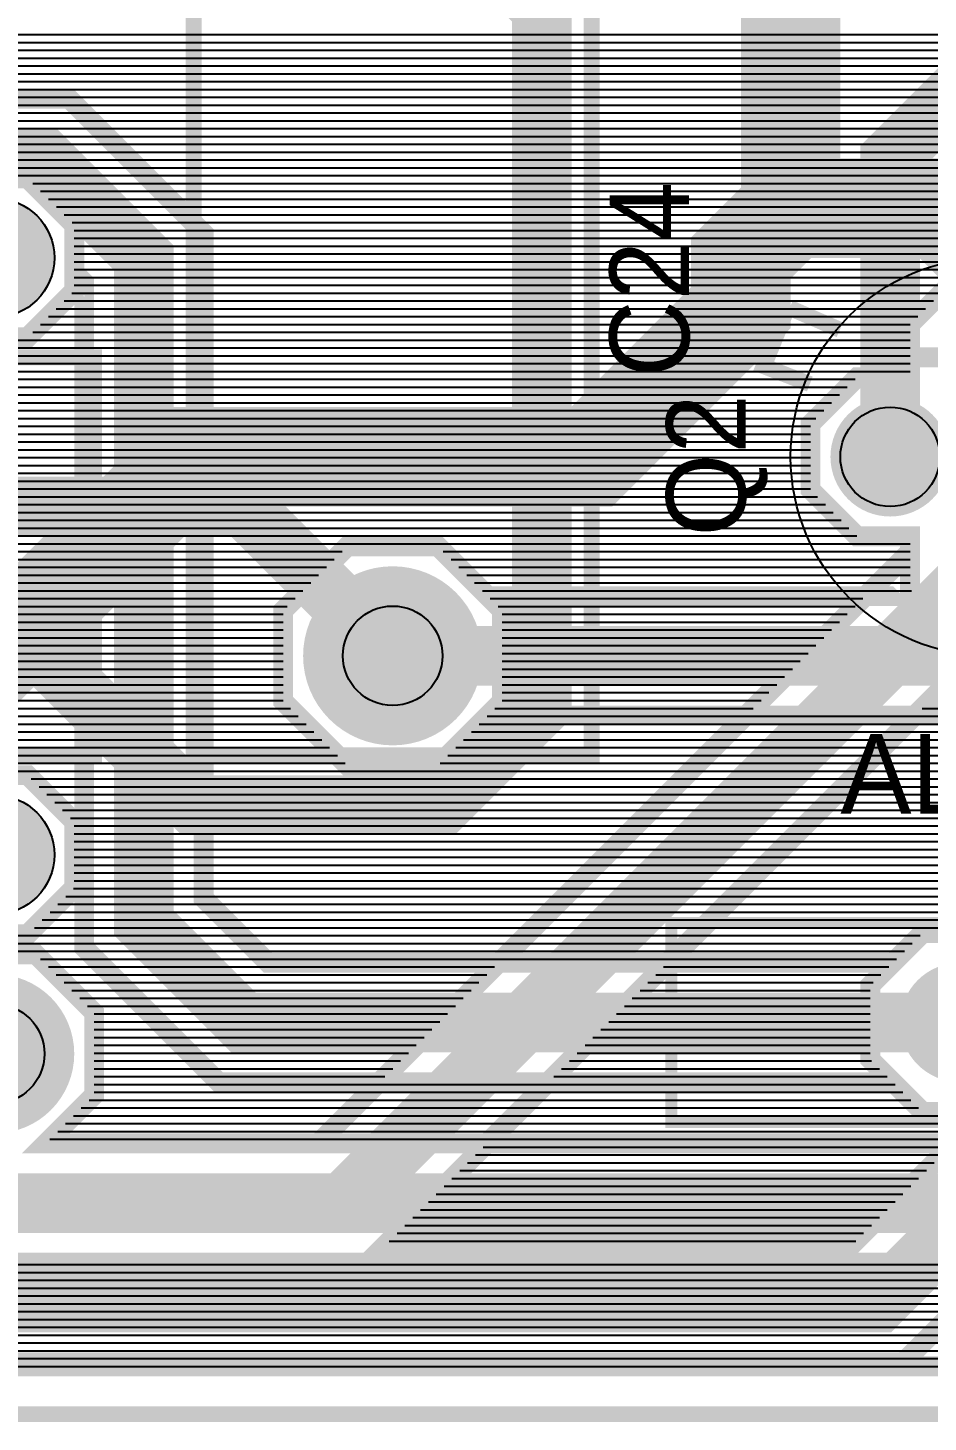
# Model space of a CAD drawing. Header units: inches. Extents: x -5.9 to 5.9, y -1.2 to 1.2.
# Drawn here: x 4.926 to 5.378, y -1.217 to -0.516 of the extents above; entities that cross this region are included whole.
import ezdxf

# ---------------------------------------------------------------- set-up
doc = ezdxf.new("R2010")
doc.units = ezdxf.units.IN
doc.layers.get('0').update_dxf_attribs({"linetype": 'CONTINUOUS'})

# ---------------------------------------------------------------- blocks, each defined once
blk = doc.blocks.new('EPAD')
at = {"const_width": 0.5}
blk.add_lwpolyline([(-0.25, 0, 1), (0.25, 0, 1)], format="xyb", close=True, dxfattribs=at)

msp = doc.modelspace()

# ---------------------------------------------------------------- linework, layer by layer
for points, const_width in [([(-5.627949, -1.212602), (5.887799, -1.212602), (5.887799, 0.755902), (-5.627949, 0.755902), (-5.627949, -1.212602)], 0.008), ([(-5.627949, -1.212602), (5.887799, -1.212602), (5.887799, 0.755902), (-5.627949, 0.755902), (-5.627949, -1.212602)], 0.008), ([(-5.627949, -1.212602), (5.887799, -1.212602), (5.887799, 0.755902), (-5.627949, 0.755902), (-5.627949, -1.212602)], 0.008), ([(0.934059, 0.5935), (1.034059, 0.6935), (5.109059, 0.6935), (5.159059, 0.6435), (5.159059, 0.5435), (5.209059, 0.4935), (5.634059, 0.4935), (5.684059, 0.4435), (5.684059, -0.4815), (5.634059, -0.5315), (5.409059, -0.5315), (5.359059, -0.5815), (5.359059, -0.7315)], 0.03), ([(5.705477, 0.692228), (5.705477, 0.622725), (5.709702, 0.6185), (5.688348, 0.6185), (5.659059, 0.589211), (5.659059, 0.547789), (5.688348, 0.5185), (5.72977, 0.5185), (5.759059, 0.547789), (5.759059, 0.573579), (5.824125, 0.573579), (5.863799, 0.613253), (5.863799, -1.069954), (5.824125, -1.03028), (5.754623, -1.03028), (5.705477, -1.079426), (5.705477, -1.148928), (5.745151, -1.188602), (-5.4853, -1.188602)], 0.01), ([(5.705477, 0.692228), (5.705477, 0.622725), (5.709702, 0.6185), (5.688348, 0.6185), (5.659059, 0.589211), (5.659059, 0.547789), (5.688348, 0.5185), (5.72977, 0.5185), (5.759059, 0.547789), (5.759059, 0.573579), (5.824125, 0.573579), (5.863799, 0.613253), (5.863799, -1.069954), (5.824125, -1.03028), (5.754623, -1.03028), (5.705477, -1.079426), (5.705477, -1.148928), (5.745151, -1.188602), (-5.4853, -1.188602)], 0.01), ([(5.209059, 0.2685), (5.309059, 0.1685), (5.309059, -0.6065)], 0.05), ([(5.009059, -0.8815), (5.209059, -0.8815), (5.209059, -0.3815), (5.009059, -0.3815), (5.009059, -0.8815)], 0.008), ([(5.009059, -0.8815), (5.209059, -0.8815), (5.209059, -0.3815), (5.009059, -0.3815), (5.009059, -0.8815)], 0.008), ([(5.009059, -0.8815), (5.209059, -0.8815), (5.209059, -0.3815), (5.009059, -0.3815), (5.009059, -0.8815)], 0.008), ([(3.909059, -0.9315), (4.034059, -0.8065), (4.909059, -0.8065), (5.009059, -0.9065), (5.134059, -0.9065), (5.184059, -0.8565), (5.184059, -0.5065), (5.109059, -0.4315)], 0.03), ([(5.109059, -0.8315), (5.559059, -0.8315), (5.609059, -0.7815), (5.609059, -0.4315)], 0.03), ([(3.309059, -0.5315), (3.359059, -0.5815), (4.934059, -0.5815), (4.984059, -0.6315), (4.984059, -0.965752), (5.034059, -1.015752), (5.394098, -1.015752)], 0.03), ([(4.145627, -0.5515), (4.946485, -0.5515), (5.014059, -0.619074), (5.014059, -0.953326), (5.046485, -0.985752), (5.360459, -0.985752), (5.375459, -0.970752), (5.412738, -0.970752), (5.439098, -0.997113), (5.439098, -1.034391), (5.412738, -1.060752), (5.375459, -1.060752), (5.360459, -1.045752), (5.021633, -1.045752), (4.954059, -0.978178), (4.954059, -0.643926), (4.949059, -0.638925), (4.949059, -0.648069), (4.925628, -0.6715), (4.892491, -0.6715)], 0.01), ([(5.309059, -0.6065), (5.284059, -0.6315), (5.284059, -0.6565), (5.209059, -0.7315), (5.009059, -0.7315), (4.809059, -0.9315)], 0.05), ([(5.409059, -0.6815), (5.409059, -0.6315), (5.384059, -0.6065), (5.309059, -0.6065)], 0.05), ([(4.869059, -0.648069), (4.869059, -0.614931), (4.892491, -0.5915), (4.925628, -0.5915), (4.949059, -0.614931), (4.949059, -0.648069), (4.925628, -0.6715), (4.892491, -0.6715), (4.869059, -0.648069)], 0.01), ([(4.888348, -0.9815), (4.92977, -0.9815), (4.959059, -1.010789), (4.959059, -1.052211), (4.934769, -1.0765), (5.071633, -1.0765), (5.369059, -0.779074), (5.369059, -0.7715), (5.342491, -0.7715), (5.319059, -0.748069), (5.319059, -0.714931), (5.342491, -0.6915), (5.369059, -0.6915), (5.369059, -0.664931), (5.392491, -0.6415)], 0.01), ([(5.571485, -0.8615), (5.156841, -0.8615), (5.131841, -0.8865), (5.086278, -0.8865), (5.054059, -0.854281), (5.054059, -0.808719), (5.086278, -0.7765), (5.131841, -0.7765), (5.156841, -0.8015), (5.372491, -0.8015), (5.369059, -0.798069), (5.369059, -0.7715), (5.342491, -0.7715), (5.319059, -0.748069), (5.319059, -0.714931), (5.342491, -0.6915), (5.369059, -0.6915), (5.369059, -0.664931), (5.392491, -0.6415)], 0.01), ([(5.318705, -0.694925), (5.295516, -0.685949), (5.307327, -0.657091)], 0.008), ([(5.318705, -0.694925), (5.295516, -0.685949), (5.307327, -0.657091)], 0.008), ([(5.318705, -0.694925), (5.295516, -0.685949), (5.307327, -0.657091)], 0.008), ([(5.308547, -0.656657), (5.333783, -0.667642)], 0.008), ([(5.308547, -0.656657), (5.333783, -0.667642)], 0.008), ([(5.308547, -0.656657), (5.333783, -0.667642)], 0.008), ([(4.559059, -0.7315), (4.559059, -0.6815), (4.959059, -0.6815), (4.959059, -0.8815), (4.559059, -0.8815), (4.559059, -0.8315)], 0.008), ([(4.559059, -0.7315), (4.559059, -0.6815), (4.959059, -0.6815), (4.959059, -0.8815), (4.559059, -0.8815), (4.559059, -0.8315)], 0.008), ([(4.559059, -0.7315), (4.559059, -0.6815), (4.959059, -0.6815), (4.959059, -0.8815), (4.559059, -0.8815), (4.559059, -0.8315)], 0.008), ([(5.369059, -0.6815), (5.409059, -0.6815)], 0.01), ([(5.369059, -0.6815), (5.409059, -0.6815)], 0.01), ([(5.109059, -0.8315), (5.034059, -0.7565), (3.984059, -0.7565), (3.809059, -0.9315)], 0.03), ([(3.509059, -1.0315), (3.584059, -1.1065), (5.084059, -1.1065), (5.409059, -0.7815)], 0.03), ([(5.086278, -0.7765), (5.131841, -0.7765), (5.164059, -0.808719), (5.164059, -0.854281), (5.131841, -0.8865), (5.086278, -0.8865), (5.054059, -0.854281), (5.054059, -0.808719), (5.086278, -0.7765)], 0.01), ([(3.109059, -0.8315), (3.384059, -1.1065), (5.50335, -1.1065), (5.594098, -1.015752)], 0.03), ([(5.411485, -0.8215), (5.106484, -1.1265), (5.340925, -1.1265), (5.406674, -1.060752), (5.375459, -1.060752), (5.349099, -1.034391), (5.349099, -0.997113), (5.375459, -0.970752), (5.412738, -0.970752)], 0.01), ([(4.109059, -0.9315), (4.184059, -0.8565), (4.834059, -0.8565), (4.909059, -0.9315)], 0.05), ([(4.869059, -0.948069), (4.869059, -0.914931), (4.892491, -0.8915), (4.925628, -0.8915), (4.949059, -0.914931), (4.949059, -0.948069), (4.925628, -0.9715), (4.892491, -0.9715), (4.869059, -0.948069)], 0.01), ([(4.869059, -0.948069), (4.869059, -0.914931), (4.892491, -0.8915), (4.925628, -0.8915), (4.949059, -0.914931), (4.949059, -0.948069), (4.925628, -0.9715), (4.892491, -0.9715), (4.869059, -0.948069)], 0.01), ([(4.888348, -0.9815), (4.92977, -0.9815), (4.959059, -1.010789), (4.959059, -1.052211), (4.934769, -1.0765), (5.490925, -1.0765), (5.506674, -1.060752), (5.475459, -1.060752), (5.449099, -1.034391), (5.449099, -0.997113), (5.475459, -0.970752), (5.512738, -0.970752), (5.539098, -0.997113), (5.539098, -1.028327), (5.549099, -1.018326), (5.549099, -0.997113), (5.575459, -0.970752), (5.612738, -0.970752), (5.639098, -0.997113), (5.639098, -1.034391), (5.612738, -1.060752), (5.591524, -1.060752), (5.515776, -1.1365), (3.371633, -1.1365)], 0.01), ([(5.249098, -1.065752), (5.739098, -1.065752), (5.739098, -0.965752), (5.249098, -0.965752), (5.249098, -1.065752)], 0.006), ([(5.249098, -1.065752), (5.739098, -1.065752), (5.739098, -0.965752), (5.249098, -0.965752), (5.249098, -1.065752)], 0.006), ([(5.249098, -1.065752), (5.739098, -1.065752), (5.739098, -0.965752), (5.249098, -0.965752), (5.249098, -1.065752)], 0.006), ([(0.734059, -1.0565), (0.834059, -1.1565), (5.35335, -1.1565), (5.494098, -1.015752)], 0.03), ([(5.491524, -1.060752), (5.365776, -1.1865), (0.821633, -1.1865)], 0.01)]:
    msp.add_lwpolyline(points, dxfattribs=dict(const_width=const_width))
for points in [[(4.149059, -0.519311), (5.579059, -0.519311)], [(4.149059, -0.523248), (5.579059, -0.523248)], [(4.839059, -0.519311), (5.454059, -0.519311)], [(4.839059, -0.523248), (5.454059, -0.523248)], [(4.149059, -0.527185), (5.579059, -0.527185)], [(4.149059, -0.531122), (5.579059, -0.531122)], [(4.839059, -0.527185), (5.454059, -0.527185)], [(4.839059, -0.531122), (5.454059, -0.531122)], [(4.149059, -0.535059), (5.579059, -0.535059)], [(4.149059, -0.538996), (5.579059, -0.538996)], [(4.839059, -0.535059), (5.454059, -0.535059)], [(4.839059, -0.538996), (5.454059, -0.538996)], [(4.149059, -0.542933), (5.579059, -0.542933)], [(4.839059, -0.542933), (5.454059, -0.542933)], [(4.14632, -0.550807), (5.579059, -0.550807)], [(4.149059, -0.54687), (5.579059, -0.54687)], [(4.839059, -0.54687), (5.454059, -0.54687)], [(4.839059, -0.550807), (5.454059, -0.550807)], [(4.839059, -0.554744), (5.454059, -0.554744)], [(4.839059, -0.558681), (5.454059, -0.558681)], [(4.949728, -0.554744), (5.579059, -0.554744)], [(4.953665, -0.558681), (5.579059, -0.558681)], [(4.839059, -0.562618), (5.454059, -0.562618)], [(4.839059, -0.566555), (5.454059, -0.566555)], [(4.957602, -0.562618), (5.579059, -0.562618)], [(4.961539, -0.566555), (5.579059, -0.566555)], [(4.839059, -0.570492), (5.454059, -0.570492)], [(4.839059, -0.574429), (5.454059, -0.574429)], [(4.965476, -0.570492), (5.579059, -0.570492)], [(4.969413, -0.574429), (5.579059, -0.574429)], [(4.839059, -0.578366), (5.454059, -0.578366)], [(4.97335, -0.578366), (5.579059, -0.578366)], [(4.839059, -0.582303), (5.454059, -0.582303)], [(4.839059, -0.58624), (5.454059, -0.58624)], [(4.977287, -0.582303), (5.579059, -0.582303)], [(4.981224, -0.58624), (5.579059, -0.58624)], [(4.839059, -0.590177), (5.454059, -0.590177)], [(4.928241, -0.594114), (5.454059, -0.594114)], [(4.985161, -0.590177), (5.579059, -0.590177)], [(4.989098, -0.594114), (5.579059, -0.594114)], [(4.932178, -0.598051), (5.454059, -0.598051)], [(4.936115, -0.601988), (5.454059, -0.601988)], [(4.993035, -0.598051), (5.579059, -0.598051)], [(4.996972, -0.601988), (5.579059, -0.601988)], [(4.940052, -0.605925), (5.454059, -0.605925)], [(5.000909, -0.605925), (5.579059, -0.605925)], [(4.943989, -0.609862), (5.454059, -0.609862)], [(4.947926, -0.613799), (5.454059, -0.613799)], [(5.004846, -0.609862), (5.579059, -0.609862)], [(5.008783, -0.613799), (5.579059, -0.613799)], [(4.949059, -0.617736), (5.454059, -0.617736)], [(4.949059, -0.621673), (5.454059, -0.621673)], [(5.01272, -0.617736), (5.579059, -0.617736)], [(5.014059, -0.621673), (5.579059, -0.621673)], [(4.949059, -0.62561), (5.454059, -0.62561)], [(4.949059, -0.629547), (5.454059, -0.629547)], [(5.014059, -0.62561), (5.579059, -0.62561)], [(5.014059, -0.629547), (5.579059, -0.629547)], [(4.949059, -0.633484), (5.454059, -0.633484)], [(4.949059, -0.637421), (5.454059, -0.637421)], [(5.014059, -0.633484), (5.579059, -0.633484)], [(5.014059, -0.637421), (5.579059, -0.637421)], [(4.949059, -0.641358), (5.454059, -0.641358)], [(4.949059, -0.641358), (4.951492, -0.641358)], [(5.014059, -0.641358), (5.579059, -0.641358)], [(4.947895, -0.649232), (5.384759, -0.649232)], [(4.947895, -0.649232), (4.954059, -0.649232)], [(4.949059, -0.645295), (5.388696, -0.645295)], [(4.949059, -0.645295), (4.954059, -0.645295)], [(5.014059, -0.645295), (5.388696, -0.645295)], [(5.014059, -0.649232), (5.384759, -0.649232)], [(4.940021, -0.657106), (5.376885, -0.657106)], [(4.940021, -0.657106), (4.954059, -0.657106)], [(4.943958, -0.653169), (5.380822, -0.653169)], [(4.943958, -0.653169), (4.954059, -0.653169)], [(5.014059, -0.653169), (5.380822, -0.653169)], [(5.014059, -0.657106), (5.376885, -0.657106)], [(4.932147, -0.66498), (5.369059, -0.66498)], [(4.932147, -0.66498), (4.954059, -0.66498)], [(4.936084, -0.661043), (5.372948, -0.661043)], [(4.936084, -0.661043), (4.954059, -0.661043)], [(5.014059, -0.661043), (5.372948, -0.661043)], [(5.014059, -0.66498), (5.369059, -0.66498)], [(4.92821, -0.668917), (5.369059, -0.668917)], [(4.92821, -0.668917), (4.954059, -0.668917)], [(5.014059, -0.668917), (5.369059, -0.668917)], [(4.720335, -0.676791), (4.954059, -0.676791)], [(4.724272, -0.672854), (4.954059, -0.672854)], [(4.806193, -0.676791), (5.369059, -0.676791)], [(4.81013, -0.672854), (5.369059, -0.672854)], [(5.014059, -0.672854), (5.369059, -0.672854)], [(5.014059, -0.676791), (5.369059, -0.676791)], [(4.712461, -0.684665), (4.954059, -0.684665)], [(4.716398, -0.680728), (4.954059, -0.680728)], [(4.798319, -0.684665), (5.369059, -0.684665)], [(4.802256, -0.680728), (5.369059, -0.680728)], [(5.014059, -0.680728), (5.369059, -0.680728)], [(5.014059, -0.684665), (5.369059, -0.684665)], [(4.704587, -0.692539), (4.954059, -0.692539)], [(4.708524, -0.688602), (4.954059, -0.688602)], [(4.790445, -0.692539), (5.341452, -0.692539)], [(4.794382, -0.688602), (5.369059, -0.688602)], [(5.014059, -0.688602), (5.369059, -0.688602)], [(5.014059, -0.692539), (5.341452, -0.692539)], [(4.696713, -0.700413), (4.954059, -0.700413)], [(4.70065, -0.696476), (4.954059, -0.696476)], [(4.789059, -0.696476), (5.337515, -0.696476)], [(4.789059, -0.700413), (5.333578, -0.700413)], [(5.014059, -0.696476), (5.337515, -0.696476)], [(5.014059, -0.700413), (5.333578, -0.700413)], [(4.692776, -0.70435), (4.954059, -0.70435)], [(4.789059, -0.70435), (5.329641, -0.70435)], [(5.014059, -0.70435), (5.329641, -0.70435)], [(4.684902, -0.712224), (4.954059, -0.712224)], [(4.688839, -0.708287), (4.954059, -0.708287)], [(4.789059, -0.708287), (5.325704, -0.708287)], [(4.789059, -0.712224), (5.321767, -0.712224)], [(5.014059, -0.708287), (5.325704, -0.708287)], [(5.014059, -0.712224), (5.321767, -0.712224)], [(4.677028, -0.720098), (4.954059, -0.720098)], [(4.680965, -0.716161), (4.954059, -0.716161)], [(4.789059, -0.716161), (5.319059, -0.716161)], [(4.789059, -0.720098), (5.319059, -0.720098)], [(5.014059, -0.716161), (5.319059, -0.716161)], [(5.014059, -0.720098), (5.319059, -0.720098)], [(4.669154, -0.727972), (4.954059, -0.727972)], [(4.673091, -0.724035), (4.954059, -0.724035)], [(4.789059, -0.724035), (5.319059, -0.724035)], [(4.789059, -0.727972), (5.319059, -0.727972)], [(5.014059, -0.724035), (5.319059, -0.724035)], [(5.014059, -0.727972), (5.319059, -0.727972)], [(4.665217, -0.731909), (4.954059, -0.731909)], [(4.789059, -0.731909), (5.319059, -0.731909)], [(5.014059, -0.731909), (5.319059, -0.731909)], [(4.657343, -0.739783), (4.954059, -0.739783)], [(4.66128, -0.735846), (4.954059, -0.735846)], [(4.789059, -0.735846), (5.319059, -0.735846)], [(4.789059, -0.739783), (5.319059, -0.739783)], [(5.014059, -0.735846), (5.319059, -0.735846)], [(5.014059, -0.739783), (5.319059, -0.739783)], [(3.489059, -0.747657), (4.954059, -0.747657)], [(4.653406, -0.74372), (4.954059, -0.74372)], [(4.789059, -0.74372), (5.319059, -0.74372)], [(4.789059, -0.747657), (5.319059, -0.747657)], [(5.014059, -0.74372), (5.319059, -0.74372)], [(5.014059, -0.747657), (5.319059, -0.747657)], [(3.489059, -0.751594), (4.954059, -0.751594)], [(3.489059, -0.755531), (4.954059, -0.755531)], [(4.789059, -0.751594), (5.322585, -0.751594)], [(4.789059, -0.755531), (5.326522, -0.755531)], [(5.014059, -0.751594), (5.322585, -0.751594)], [(5.014059, -0.755531), (5.326522, -0.755531)], [(3.489059, -0.759469), (4.954059, -0.759469)], [(3.489059, -0.763406), (4.954059, -0.763406)], [(4.789059, -0.759469), (5.330459, -0.759469)], [(4.789059, -0.763406), (5.334396, -0.763406)], [(5.014059, -0.759469), (5.330459, -0.759469)], [(5.014059, -0.763406), (5.334396, -0.763406)], [(3.489059, -0.767343), (4.954059, -0.767343)], [(4.789059, -0.767343), (5.338333, -0.767343)], [(5.014059, -0.767343), (5.338333, -0.767343)], [(3.482769, -0.775217), (4.954059, -0.775217)], [(3.486706, -0.77128), (4.954059, -0.77128)], [(4.789059, -0.77128), (5.34227, -0.77128)], [(4.789059, -0.775217), (5.369059, -0.775217)], [(5.014059, -0.77128), (5.34227, -0.77128)], [(5.014059, -0.775217), (5.369059, -0.775217)], [(3.474894, -0.783091), (4.954059, -0.783091)], [(3.478831, -0.779154), (4.954059, -0.779154)], [(4.789059, -0.779154), (5.083624, -0.779154)], [(4.789059, -0.783091), (5.079687, -0.783091)], [(5.014059, -0.779154), (5.083624, -0.779154)], [(5.014059, -0.783091), (5.079687, -0.783091)], [(5.134494, -0.779154), (5.36898, -0.779154)], [(5.134494, -0.779154), (5.369059, -0.779154)], [(5.138431, -0.783091), (5.365043, -0.783091)], [(5.138431, -0.783091), (5.369059, -0.783091)], [(3.142368, -0.787028), (4.954059, -0.787028)], [(3.146305, -0.790965), (4.954059, -0.790965)], [(4.789059, -0.787028), (5.07575, -0.787028)], [(4.789059, -0.790965), (5.071813, -0.790965)], [(5.014059, -0.787028), (5.07575, -0.787028)], [(5.014059, -0.790965), (5.071813, -0.790965)], [(5.142368, -0.787028), (5.361106, -0.787028)], [(5.142368, -0.787028), (5.369059, -0.787028)], [(5.146305, -0.790965), (5.357169, -0.790965)], [(5.146305, -0.790965), (5.369059, -0.790965)], [(3.150242, -0.794902), (4.954059, -0.794902)], [(4.789059, -0.794902), (5.067876, -0.794902)], [(5.014059, -0.794902), (5.067876, -0.794902)], [(5.150242, -0.794902), (5.353232, -0.794902)], [(5.150242, -0.794902), (5.369059, -0.794902)], [(3.154179, -0.798839), (4.954059, -0.798839)], [(4.32276, -0.802776), (4.954059, -0.802776)], [(4.789059, -0.798839), (5.063939, -0.798839)], [(4.789059, -0.802776), (5.060002, -0.802776)], [(5.014059, -0.798839), (5.063939, -0.798839)], [(5.014059, -0.802776), (5.060002, -0.802776)], [(5.154179, -0.798839), (5.349295, -0.798839)], [(5.154179, -0.798839), (5.36983, -0.798839)], [(5.158116, -0.802776), (5.345358, -0.802776)], [(4.326697, -0.806713), (4.954059, -0.806713)], [(4.330634, -0.81065), (4.954059, -0.81065)], [(4.789059, -0.806713), (5.056065, -0.806713)], [(4.789059, -0.81065), (5.054059, -0.81065)], [(5.014059, -0.806713), (5.056065, -0.806713)], [(5.014059, -0.81065), (5.054059, -0.81065)], [(5.162053, -0.806713), (5.341421, -0.806713)], [(5.164059, -0.81065), (5.337484, -0.81065)], [(4.334571, -0.814587), (4.954059, -0.814587)], [(4.338508, -0.818524), (4.954059, -0.818524)], [(4.789059, -0.814587), (5.054059, -0.814587)], [(4.789059, -0.818524), (5.054059, -0.818524)], [(5.014059, -0.814587), (5.054059, -0.814587)], [(5.014059, -0.818524), (5.054059, -0.818524)], [(5.164059, -0.814587), (5.333547, -0.814587)], [(5.164059, -0.818524), (5.32961, -0.818524)], [(4.342445, -0.822461), (4.954059, -0.822461)], [(4.346382, -0.826398), (4.954059, -0.826398)], [(4.789059, -0.822461), (5.054059, -0.822461)], [(4.789059, -0.826398), (5.054059, -0.826398)], [(5.014059, -0.822461), (5.054059, -0.822461)], [(5.014059, -0.826398), (5.054059, -0.826398)], [(5.164059, -0.822461), (5.325673, -0.822461)], [(5.164059, -0.826398), (5.321736, -0.826398)], [(4.350319, -0.830335), (4.954059, -0.830335)], [(4.789059, -0.830335), (5.054059, -0.830335)], [(5.014059, -0.830335), (5.054059, -0.830335)], [(5.164059, -0.830335), (5.317799, -0.830335)], [(4.354256, -0.834272), (4.954059, -0.834272)], [(4.358193, -0.838209), (4.954059, -0.838209)], [(4.789059, -0.834272), (5.054059, -0.834272)], [(4.789059, -0.838209), (5.054059, -0.838209)], [(5.014059, -0.834272), (5.054059, -0.834272)], [(5.014059, -0.838209), (5.054059, -0.838209)], [(5.164059, -0.834272), (5.313862, -0.834272)], [(5.164059, -0.838209), (5.309925, -0.838209)], [(4.36213, -0.842146), (4.954059, -0.842146)], [(4.366067, -0.846083), (4.954059, -0.846083)], [(4.789059, -0.842146), (5.054059, -0.842146)], [(4.789059, -0.846083), (5.054059, -0.846083)], [(5.014059, -0.842146), (5.054059, -0.842146)], [(5.014059, -0.846083), (5.054059, -0.846083)], [(5.164059, -0.842146), (5.305988, -0.842146)], [(5.164059, -0.846083), (5.302051, -0.846083)], [(4.370004, -0.85002), (4.954059, -0.85002)], [(4.373941, -0.853957), (4.954059, -0.853957)], [(4.789059, -0.85002), (5.054059, -0.85002)], [(4.789059, -0.853957), (5.054059, -0.853957)], [(5.014059, -0.85002), (5.054059, -0.85002)], [(5.014059, -0.853957), (5.054059, -0.853957)], [(5.164059, -0.85002), (5.298114, -0.85002)], [(5.164059, -0.853957), (5.294177, -0.853957)], [(4.377878, -0.857894), (4.954059, -0.857894)], [(4.789059, -0.857894), (5.057672, -0.857894)], [(5.014059, -0.857894), (5.057672, -0.857894)], [(5.160446, -0.857894), (5.29024, -0.857894)], [(5.375091, -0.857894), (5.863799, -0.857894)], [(4.381815, -0.861831), (4.954059, -0.861831)], [(4.385752, -0.865768), (4.954059, -0.865768)], [(4.789059, -0.861831), (5.061609, -0.861831)], [(4.789059, -0.865768), (5.065546, -0.865768)], [(5.014059, -0.861831), (5.061609, -0.861831)], [(5.014059, -0.865768), (5.065546, -0.865768)], [(5.152572, -0.865768), (5.282366, -0.865768)], [(5.152572, -0.865768), (5.863799, -0.865768)], [(5.156509, -0.861831), (5.286303, -0.861831)], [(5.156509, -0.861831), (5.863799, -0.861831)], [(5.367217, -0.865768), (5.863799, -0.865768)], [(5.371154, -0.861831), (5.863799, -0.861831)], [(4.389689, -0.869705), (4.954059, -0.869705)], [(4.393626, -0.873642), (4.954059, -0.873642)], [(4.789059, -0.869705), (5.069483, -0.869705)], [(4.789059, -0.873642), (5.07342, -0.873642)], [(5.014059, -0.869705), (5.069483, -0.869705)], [(5.014059, -0.873642), (5.07342, -0.873642)], [(5.144698, -0.873642), (5.274492, -0.873642)], [(5.144698, -0.873642), (5.863799, -0.873642)], [(5.148635, -0.869705), (5.278429, -0.869705)], [(5.148635, -0.869705), (5.863799, -0.869705)], [(5.359343, -0.873642), (5.863799, -0.873642)], [(5.36328, -0.869705), (5.863799, -0.869705)], [(4.397563, -0.877579), (4.954059, -0.877579)], [(4.4015, -0.881516), (4.954059, -0.881516)], [(4.789059, -0.877579), (5.077357, -0.877579)], [(4.789059, -0.881516), (5.081294, -0.881516)], [(5.014059, -0.877579), (5.077357, -0.877579)], [(5.014059, -0.881516), (5.081294, -0.881516)], [(5.136824, -0.881516), (5.266618, -0.881516)], [(5.136824, -0.881516), (5.863799, -0.881516)], [(5.140761, -0.877579), (5.270555, -0.877579)], [(5.140761, -0.877579), (5.863799, -0.877579)], [(5.351469, -0.881516), (5.863799, -0.881516)], [(5.355406, -0.877579), (5.863799, -0.877579)], [(4.405437, -0.885453), (4.954059, -0.885453)], [(4.409374, -0.88939), (4.954059, -0.88939)], [(4.789059, -0.885453), (5.085231, -0.885453)], [(4.789059, -0.88939), (5.258744, -0.88939)], [(5.014059, -0.885453), (5.085231, -0.885453)], [(5.014059, -0.88939), (5.863799, -0.88939)], [(5.132887, -0.885453), (5.262681, -0.885453)], [(5.132887, -0.885453), (5.863799, -0.885453)], [(5.343594, -0.88939), (5.863799, -0.88939)], [(5.347531, -0.885453), (5.863799, -0.885453)], [(4.927454, -0.893327), (5.254807, -0.893327)], [(4.927454, -0.893327), (4.954059, -0.893327)], [(5.014059, -0.893327), (5.863799, -0.893327)], [(5.339657, -0.893327), (5.863799, -0.893327)], [(4.931391, -0.897264), (5.25087, -0.897264)], [(4.931391, -0.897264), (4.954059, -0.897264)], [(4.935328, -0.901201), (5.246933, -0.901201)], [(4.935328, -0.901201), (4.954059, -0.901201)], [(5.014059, -0.897264), (5.863799, -0.897264)], [(5.014059, -0.901201), (5.863799, -0.901201)], [(5.331783, -0.901201), (5.863799, -0.901201)], [(5.33572, -0.897264), (5.863799, -0.897264)], [(4.939265, -0.905138), (5.242996, -0.905138)], [(4.939265, -0.905138), (4.954059, -0.905138)], [(4.943202, -0.909075), (5.239059, -0.909075)], [(4.943202, -0.909075), (4.954059, -0.909075)], [(5.014059, -0.905138), (5.863799, -0.905138)], [(5.014059, -0.909075), (5.863799, -0.909075)], [(5.323909, -0.909075), (5.863799, -0.909075)], [(5.327846, -0.905138), (5.863799, -0.905138)], [(4.947139, -0.913012), (5.235122, -0.913012)], [(4.947139, -0.913012), (4.954059, -0.913012)], [(4.949059, -0.916949), (5.231185, -0.916949)], [(4.949059, -0.916949), (4.954059, -0.916949)], [(5.014059, -0.913012), (5.863799, -0.913012)], [(5.014059, -0.916949), (5.863799, -0.916949)], [(5.316035, -0.916949), (5.863799, -0.916949)], [(5.319972, -0.913012), (5.863799, -0.913012)], [(4.949059, -0.920886), (5.227248, -0.920886)], [(4.949059, -0.920886), (4.954059, -0.920886)], [(4.949059, -0.924823), (5.223311, -0.924823)], [(4.949059, -0.924823), (4.954059, -0.924823)], [(5.014059, -0.920886), (5.863799, -0.920886)], [(5.014059, -0.924823), (5.863799, -0.924823)], [(5.308161, -0.924823), (5.863799, -0.924823)], [(5.312098, -0.920886), (5.863799, -0.920886)], [(4.949059, -0.92876), (5.219374, -0.92876)], [(4.949059, -0.92876), (4.954059, -0.92876)], [(5.014059, -0.92876), (5.863799, -0.92876)], [(5.304224, -0.92876), (5.863799, -0.92876)], [(4.949059, -0.932697), (5.215437, -0.932697)], [(4.949059, -0.932697), (4.954059, -0.932697)], [(4.949059, -0.936634), (5.2115, -0.936634)], [(4.949059, -0.936634), (4.954059, -0.936634)], [(5.014059, -0.932697), (5.863799, -0.932697)], [(5.014059, -0.936634), (5.863799, -0.936634)], [(5.29635, -0.936634), (5.863799, -0.936634)], [(5.300287, -0.932697), (5.863799, -0.932697)], [(4.949059, -0.940571), (5.207563, -0.940571)], [(4.949059, -0.940571), (4.954059, -0.940571)], [(4.949059, -0.944508), (5.203626, -0.944508)], [(4.949059, -0.944508), (4.954059, -0.944508)], [(5.014059, -0.940571), (5.863799, -0.940571)], [(5.014059, -0.944508), (5.863799, -0.944508)], [(5.288476, -0.944508), (5.863799, -0.944508)], [(5.292413, -0.940571), (5.863799, -0.940571)], [(4.944745, -0.952382), (5.195752, -0.952382)], [(4.944745, -0.952382), (4.954059, -0.952382)], [(4.948682, -0.948445), (5.199689, -0.948445)], [(4.948682, -0.948445), (4.954059, -0.948445)], [(5.014059, -0.948445), (5.863799, -0.948445)], [(5.014059, -0.952382), (5.863799, -0.952382)], [(5.280602, -0.952382), (5.863799, -0.952382)], [(5.284539, -0.948445), (5.863799, -0.948445)], [(4.940808, -0.956319), (5.191815, -0.956319)], [(4.940808, -0.956319), (4.954059, -0.956319)], [(5.017051, -0.956319), (5.863799, -0.956319)], [(5.276665, -0.956319), (5.863799, -0.956319)], [(4.932934, -0.964193), (5.183941, -0.964193)], [(4.932934, -0.964193), (4.954059, -0.964193)], [(4.936871, -0.960256), (5.187878, -0.960256)], [(4.936871, -0.960256), (4.954059, -0.960256)], [(5.020988, -0.960256), (5.863799, -0.960256)], [(5.024925, -0.964193), (5.863799, -0.964193)], [(5.268791, -0.964193), (5.863799, -0.964193)], [(5.272728, -0.960256), (5.863799, -0.960256)], [(4.492051, -0.972067), (4.954059, -0.972067)], [(4.789059, -0.972067), (5.176067, -0.972067)], [(4.928997, -0.96813), (5.180004, -0.96813)], [(4.928997, -0.96813), (4.954059, -0.96813)], [(5.028862, -0.96813), (5.863799, -0.96813)], [(5.032799, -0.972067), (5.374144, -0.972067)], [(5.260917, -0.972067), (5.374144, -0.972067)], [(5.264854, -0.96813), (5.863799, -0.96813)], [(4.495988, -0.976004), (4.954059, -0.976004)], [(4.499925, -0.979941), (4.955823, -0.979941)], [(4.789059, -0.976004), (5.17213, -0.976004)], [(4.789059, -0.979941), (5.168193, -0.979941)], [(5.036736, -0.976004), (5.370207, -0.976004)], [(5.040673, -0.979941), (5.36627, -0.979941)], [(5.253043, -0.979941), (5.36627, -0.979941)], [(5.25698, -0.976004), (5.370207, -0.976004)], [(4.932147, -0.983878), (5.164256, -0.983878)], [(4.932147, -0.983878), (4.95976, -0.983878)], [(4.936084, -0.987815), (5.160319, -0.987815)], [(4.936084, -0.987815), (4.963697, -0.987815)], [(5.04461, -0.983878), (5.362333, -0.983878)], [(5.245169, -0.987815), (5.358396, -0.987815)], [(5.249106, -0.983878), (5.362333, -0.983878)], [(4.940021, -0.991752), (5.156382, -0.991752)], [(4.940021, -0.991752), (4.967634, -0.991752)], [(5.241232, -0.991752), (5.354459, -0.991752)], [(4.943958, -0.995689), (5.152445, -0.995689)], [(4.943958, -0.995689), (4.971571, -0.995689)], [(4.947895, -0.999626), (5.148508, -0.999626)], [(4.947895, -0.999626), (4.975508, -0.999626)], [(5.233358, -0.999626), (5.349099, -0.999626)], [(5.237295, -0.995689), (5.350522, -0.995689)], [(4.951832, -1.003563), (5.144571, -1.003563)], [(4.951832, -1.003563), (4.979445, -1.003563)], [(4.955769, -1.0075), (5.140634, -1.0075)], [(4.955769, -1.0075), (4.983382, -1.0075)], [(5.225484, -1.0075), (5.349099, -1.0075)], [(5.229421, -1.003563), (5.349099, -1.003563)], [(4.959059, -1.011437), (5.136697, -1.011437)], [(4.959059, -1.011437), (4.987319, -1.011437)], [(4.959059, -1.015374), (5.13276, -1.015374)], [(4.959059, -1.015374), (4.991256, -1.015374)], [(5.21761, -1.015374), (5.349099, -1.015374)], [(5.221547, -1.011437), (5.349099, -1.011437)], [(4.959059, -1.019311), (5.128823, -1.019311)], [(4.959059, -1.019311), (4.995193, -1.019311)], [(5.213673, -1.019311), (5.349099, -1.019311)], [(4.959059, -1.023248), (5.124886, -1.023248)], [(4.959059, -1.023248), (4.99913, -1.023248)], [(4.959059, -1.027185), (5.120949, -1.027185)], [(4.959059, -1.027185), (5.003067, -1.027185)], [(5.205799, -1.027185), (5.349099, -1.027185)], [(5.209736, -1.023248), (5.349099, -1.023248)], [(4.959059, -1.031122), (5.117012, -1.031122)], [(4.959059, -1.031122), (5.007004, -1.031122)], [(4.959059, -1.035059), (5.113075, -1.035059)], [(4.959059, -1.035059), (5.010941, -1.035059)], [(5.197925, -1.035059), (5.349767, -1.035059)], [(5.201862, -1.031122), (5.349099, -1.031122)], [(4.959059, -1.038996), (5.109138, -1.038996)], [(4.959059, -1.038996), (5.014878, -1.038996)], [(4.959059, -1.042933), (5.105201, -1.042933)], [(4.959059, -1.042933), (5.018815, -1.042933)], [(5.190051, -1.042933), (5.357641, -1.042933)], [(5.193988, -1.038996), (5.353704, -1.038996)], [(4.959059, -1.04687), (5.101264, -1.04687)], [(4.959059, -1.04687), (5.361578, -1.04687)], [(4.959059, -1.050807), (5.097327, -1.050807)], [(4.959059, -1.050807), (5.365515, -1.050807)], [(5.182177, -1.050807), (5.365515, -1.050807)], [(5.186114, -1.04687), (5.361578, -1.04687)], [(4.956525, -1.054744), (5.09339, -1.054744)], [(4.956525, -1.054744), (5.369452, -1.054744)], [(5.17824, -1.054744), (5.369452, -1.054744)], [(4.948651, -1.062618), (5.085516, -1.062618)], [(4.948651, -1.062618), (5.504807, -1.062618)], [(4.952588, -1.058681), (5.089453, -1.058681)], [(4.952588, -1.058681), (5.373389, -1.058681)], [(5.170366, -1.062618), (5.404807, -1.062618)], [(5.174303, -1.058681), (5.373389, -1.058681)], [(4.940777, -1.070492), (5.077642, -1.070492)], [(4.940777, -1.070492), (5.496933, -1.070492)], [(4.944714, -1.066555), (5.081579, -1.066555)], [(4.944714, -1.066555), (5.50087, -1.066555)], [(5.162492, -1.070492), (5.396933, -1.070492)], [(5.166429, -1.066555), (5.40087, -1.066555)], [(4.93684, -1.074429), (5.073705, -1.074429)], [(4.93684, -1.074429), (5.492996, -1.074429)], [(5.154618, -1.078366), (5.389059, -1.078366)], [(5.158555, -1.074429), (5.392996, -1.074429)], [(5.150681, -1.082303), (5.385122, -1.082303)], [(5.142807, -1.090177), (5.377248, -1.090177)], [(5.146744, -1.08624), (5.381185, -1.08624)], [(5.134933, -1.098051), (5.369374, -1.098051)], [(5.13887, -1.094114), (5.373311, -1.094114)], [(5.127059, -1.105925), (5.3615, -1.105925)], [(5.130996, -1.101988), (5.365437, -1.101988)], [(5.119185, -1.113799), (5.353626, -1.113799)], [(5.123122, -1.109862), (5.357563, -1.109862)], [(5.115248, -1.117736), (5.349689, -1.117736)], [(5.107374, -1.12561), (5.341815, -1.12561)], [(5.111311, -1.121673), (5.345752, -1.121673)], [(2.741626, -1.141358), (5.705477, -1.141358)], [(2.745563, -1.137421), (5.705477, -1.137421)], [(2.737689, -1.145295), (5.705477, -1.145295)], [(2.729815, -1.153169), (5.709718, -1.153169)], [(2.733752, -1.149232), (5.705781, -1.149232)], [(2.721941, -1.161043), (5.717592, -1.161043)], [(2.725878, -1.157106), (5.713655, -1.157106)], [(2.714067, -1.168917), (5.725466, -1.168917)], [(2.718004, -1.16498), (5.721529, -1.16498)], [(2.706193, -1.176791), (5.73334, -1.176791)], [(2.71013, -1.172854), (5.729403, -1.172854)], [(5.375484, -1.176791), (5.73334, -1.176791)], [(2.702256, -1.180728), (5.737277, -1.180728)], [(5.371547, -1.180728), (5.737277, -1.180728)], [(-5.4853, -1.188602), (5.745151, -1.188602)], [(-5.4853, -1.188602), (5.745151, -1.188602)], [(2.698319, -1.184665), (5.741214, -1.184665)], [(5.36761, -1.184665), (5.741214, -1.184665)]]:
    msp.add_lwpolyline(points)
for centre, radius in [((4.909059, -0.6315), 0.03), ((5.409059, -0.7315), 0.1), ((5.409059, -0.7315), 0.1), ((5.409059, -0.7315), 0.1), ((5.359059, -0.7315), 0.025), ((5.109059, -0.8315), 0.025), ((4.909059, -0.9315), 0.03), ((4.909059, -1.0315), 0.025)]:
    msp.add_circle(centre, radius)

# ---------------------------------------------------------------- block references
for p, xscale, yscale in [((4.909059, -0.6315), 0.06, 0.06), ((4.909059, -0.6315), 0.05, 0.05), ((5.359059, -0.7315), 0.06, 0.06), ((5.359059, -0.7315), 0.05, 0.05), ((5.109059, -0.8315), 0.09, 0.09), ((5.109059, -0.8315), 0.08, 0.08), ((4.909059, -0.9315), 0.06, 0.06), ((4.909059, -0.9315), 0.05, 0.05), ((5.394098, -1.015752), 0.06, 0.06), ((5.394098, -1.015752), 0.06, 0.06), ((5.394098, -1.015752), 0.06, 0.06), ((5.394098, -1.015752), 0.06, 0.06), ((5.394098, -1.015752), 0.06, 0.06), ((5.394098, -1.015752), 0.06, 0.06), ((4.909059, -1.0315), 0.08, 0.08), ((4.909059, -1.0315), 0.07, 0.07)]:
    msp.add_blockref('EPAD', p, dxfattribs=dict(xscale=xscale, yscale=yscale))

# ---------------------------------------------------------------- texts
for s, p in [('C24', (5.258059, -0.6915)), ('C24', (5.258059, -0.6915)), ('C24', (5.258059, -0.6915)), ('Q2', (5.286516, -0.7715)), ('Q2', (5.286516, -0.7715)), ('Q2', (5.286516, -0.7715))]:
    msp.add_text(s, height=0.04, rotation=90).set_placement(p)
msp.add_text('ALL/DISC', height=0.04).set_placement((5.334098, -0.910752))
msp.add_text('ALL/DISC', height=0.04).set_placement((5.334098, -0.910752))
msp.add_text('ALL/DISC', height=0.04).set_placement((5.334098, -0.910752))

doc.saveas('drawing.dxf')
